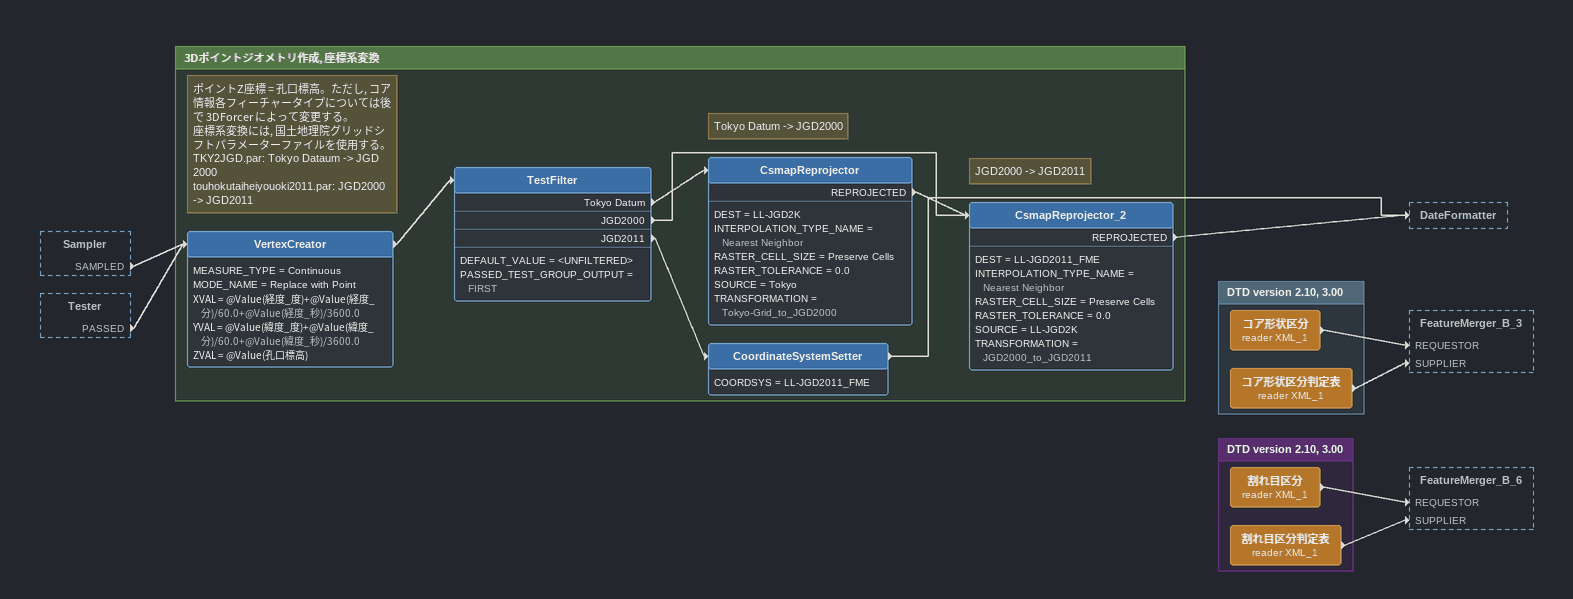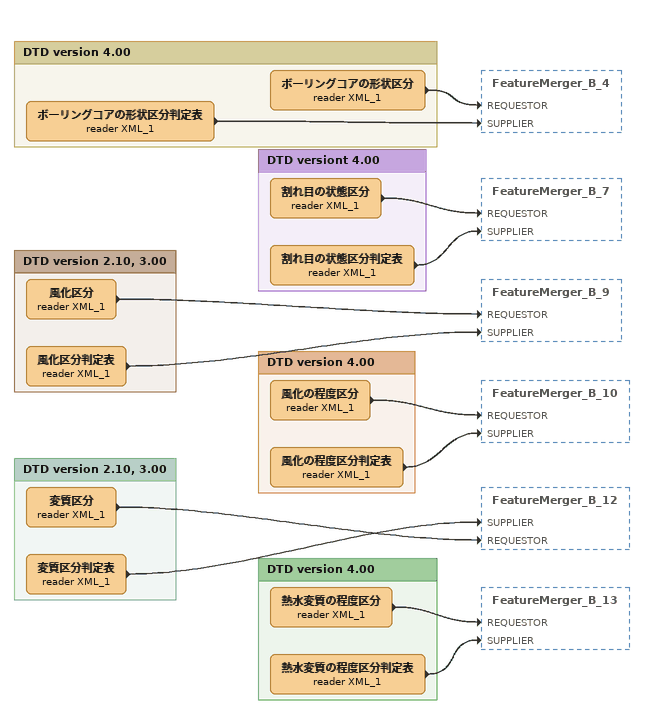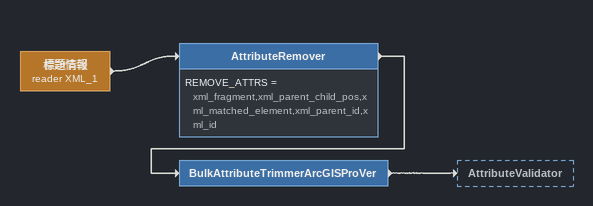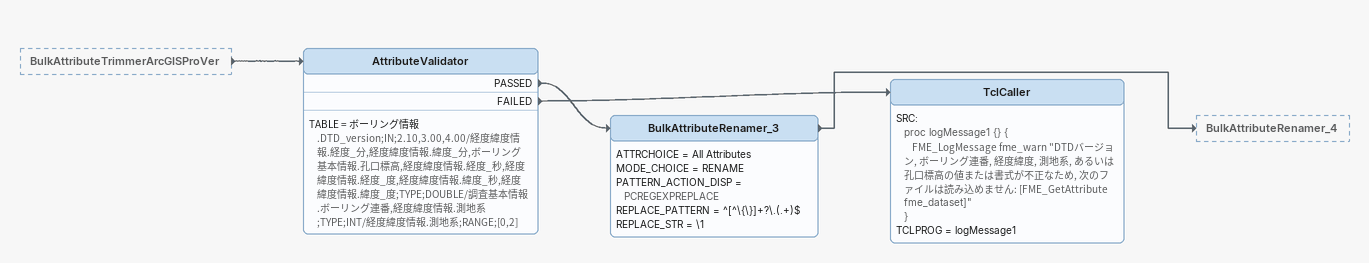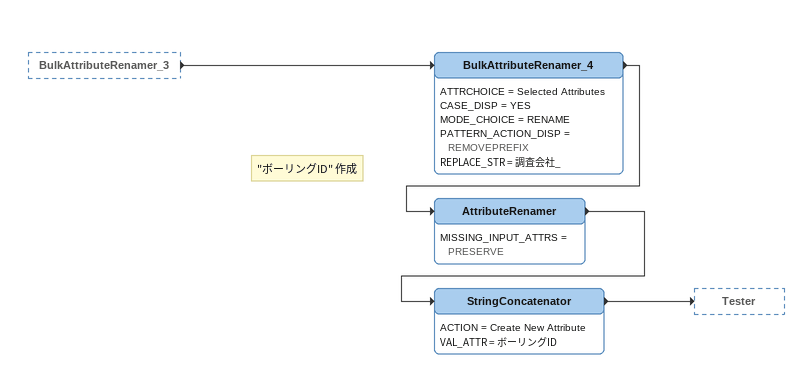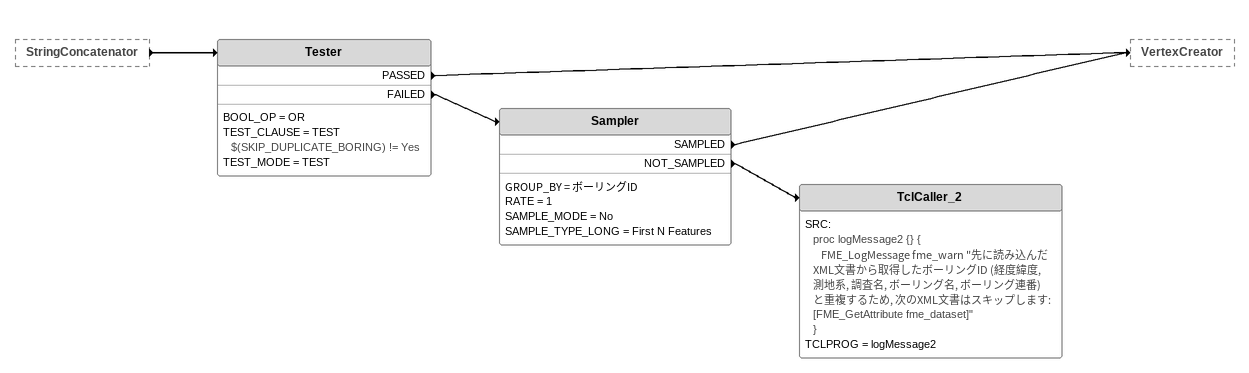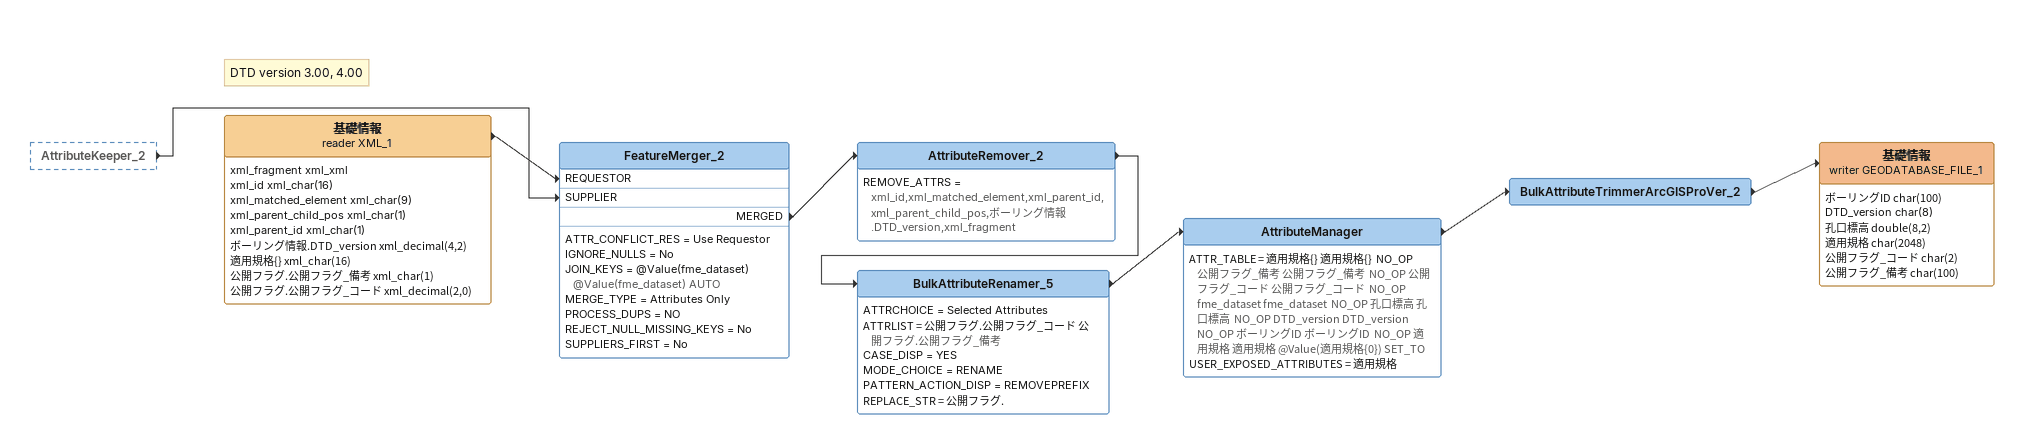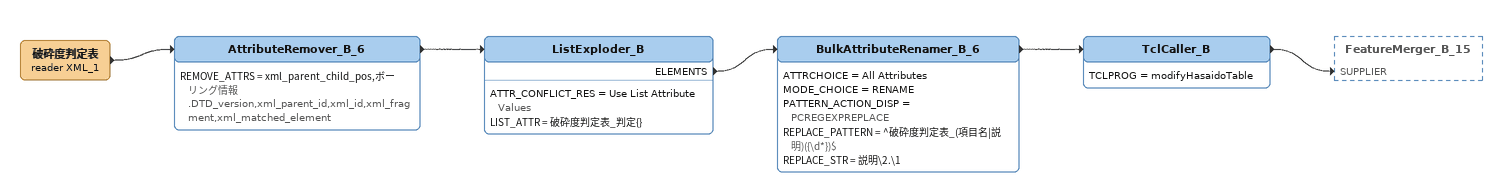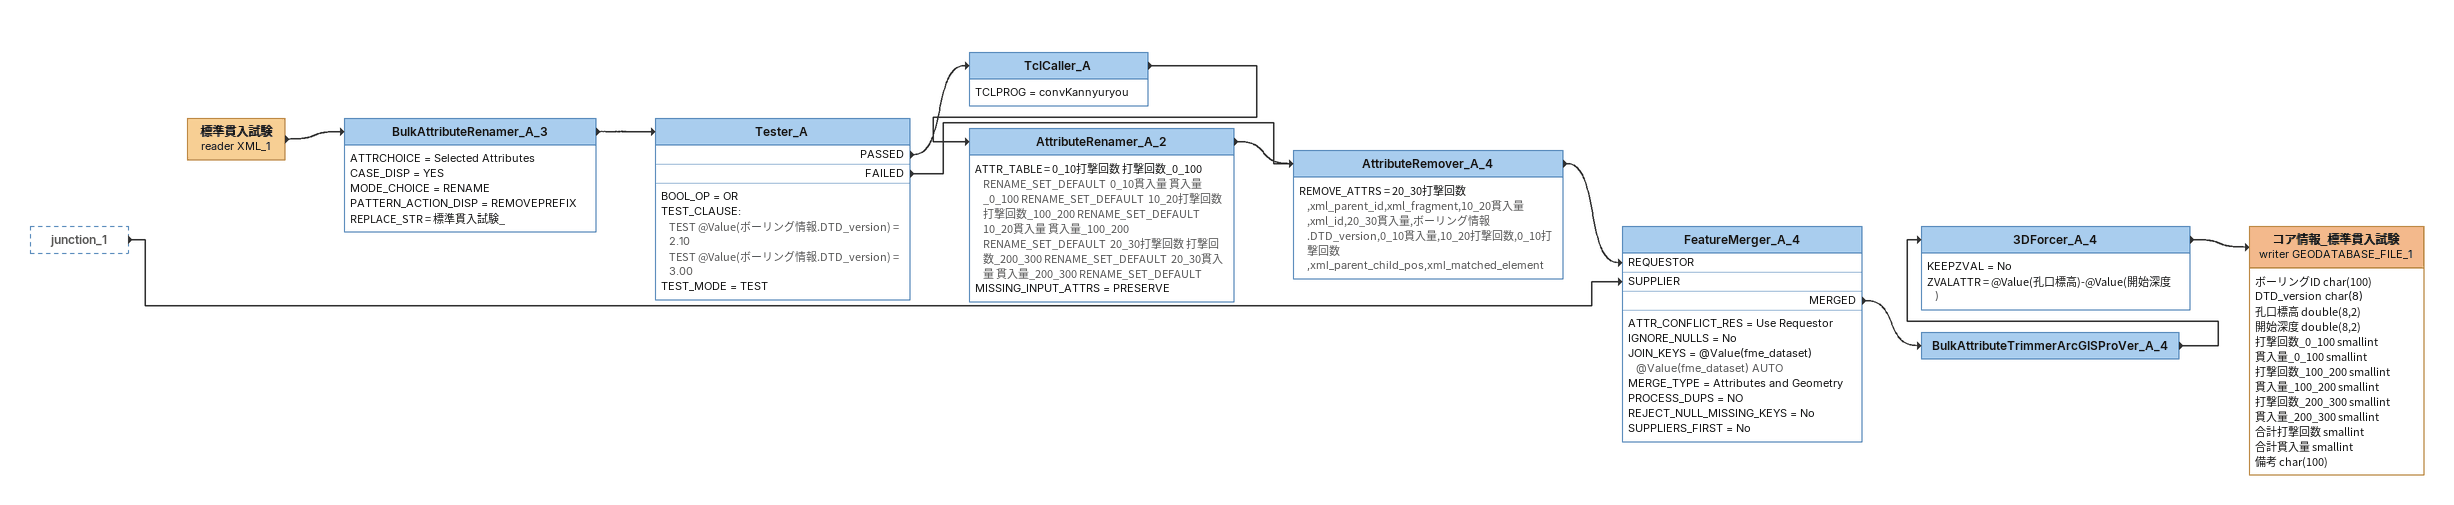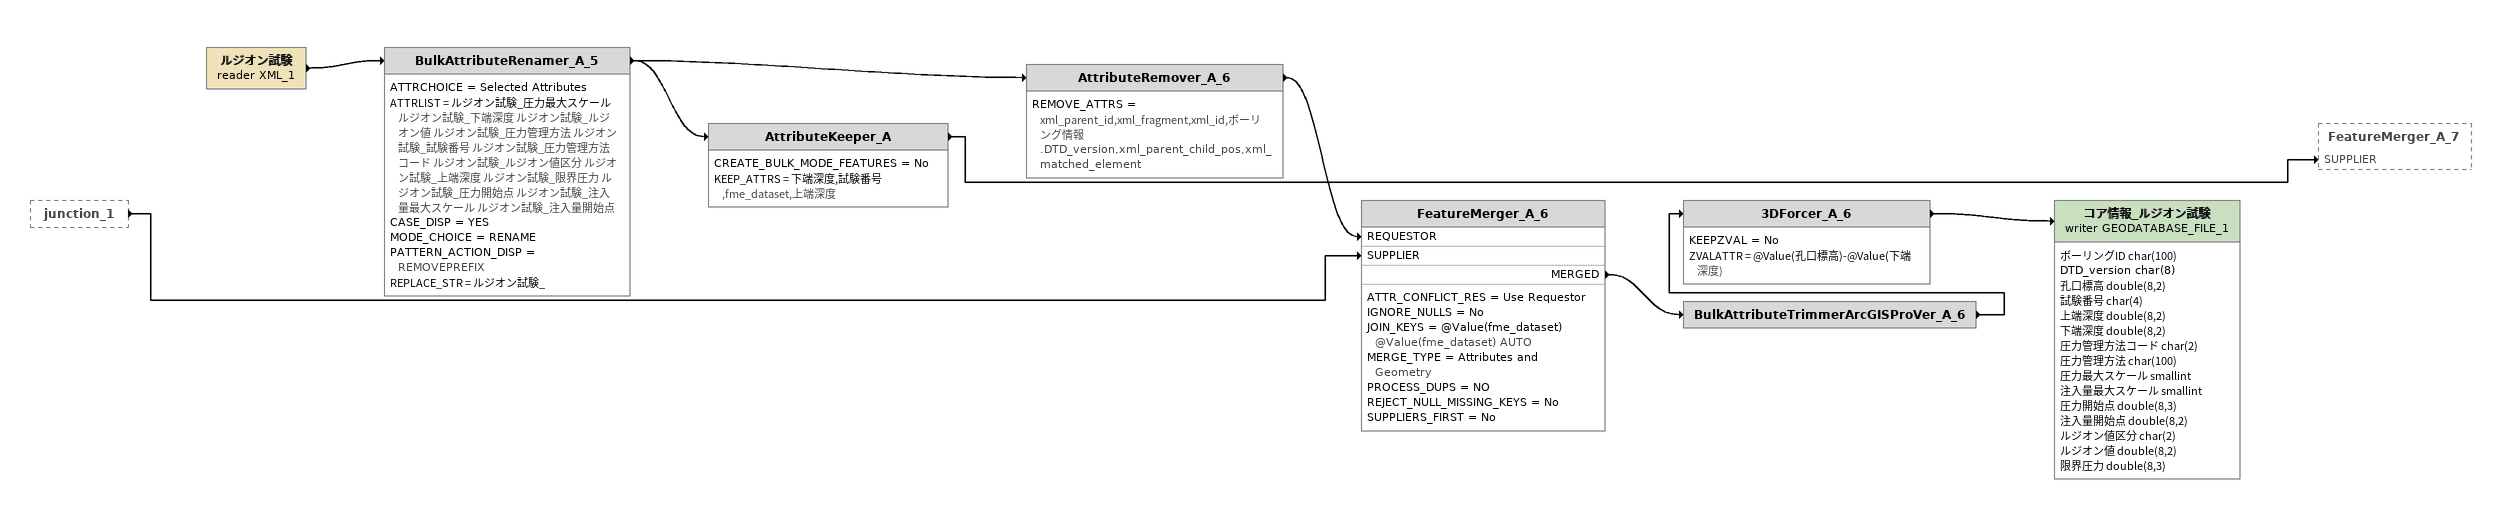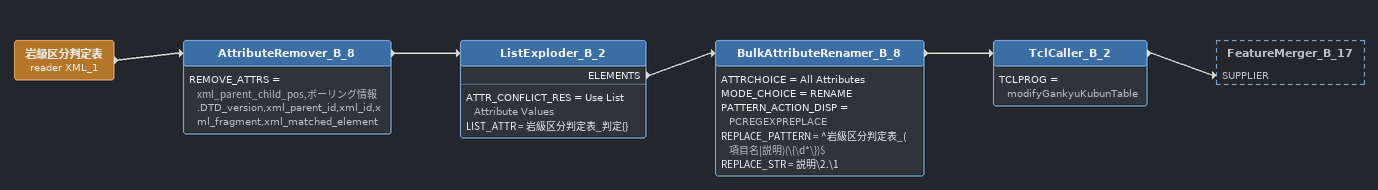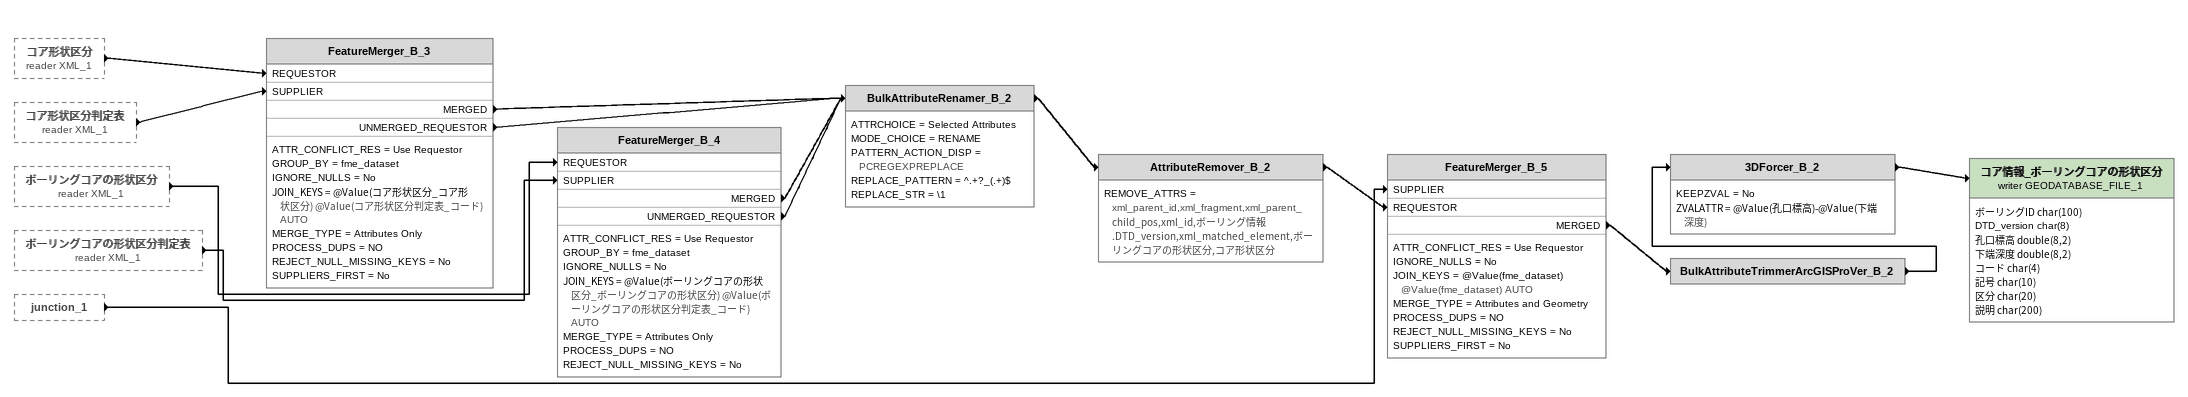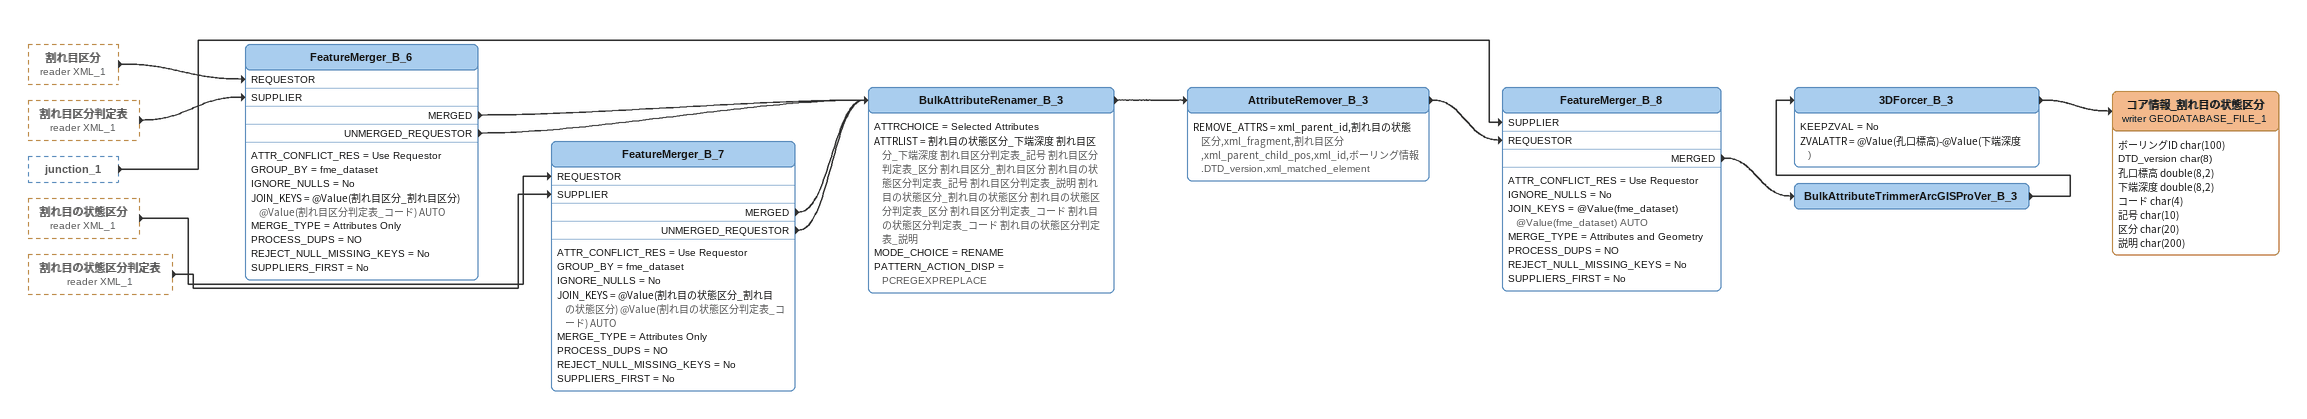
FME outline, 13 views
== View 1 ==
Sampler [outside]
    SAMPLED -> VertexCreator
Tester [outside]
    PASSED -> VertexCreator

Bookmark: 3Dポイントジオメトリ作成, 座標系変換
Note: ポイントZ座標 = 孔口標高。ただし, コア情報各フィーチャータイプについては後で 3DForcer によって変更する。 / 座標系変換には, 国土地理院グリッドシフトパラメーターファイルを使用する。 / TKY2JGD.par: Tokyo Dataum -> JGD 2000 / touhokutaiheiyouoki2011.par: JGD2000 -> JGD2011
VertexCreator
    MEASURE_TYPE = Continuous
    MODE_NAME = Replace with Point
    XVAL = @Value(経度_度)+@Value(経度_分)/60.0+@Value(経度_秒)/3600.0
    YVAL = @Value(緯度_度)+@Value(緯度_分)/60.0+@Value(緯度_秒)/3600.0
    ZVAL = @Value(孔口標高)
    -> TestFilter
TestFilter
    DEFAULT_VALUE = <UNFILTERED>
    PASSED_TEST_GROUP_OUTPUT = FIRST
    Tokyo Datum -> CsmapReprojector
    JGD2000 -> CsmapReprojector_2
    JGD2011 -> CoordinateSystemSetter
Note: Tokyo Datum -> JGD2000
CsmapReprojector
    DEST = LL-JGD2K
    INTERPOLATION_TYPE_NAME = Nearest Neighbor
    RASTER_CELL_SIZE = Preserve Cells
    RASTER_TOLERANCE = 0.0
    SOURCE = Tokyo
    TRANSFORMATION = Tokyo-Grid_to_JGD2000
    REPROJECTED -> CsmapReprojector_2
Note: JGD2000 -> JGD2011
CsmapReprojector_2
    DEST = LL-JGD2011_FME
    INTERPOLATION_TYPE_NAME = Nearest Neighbor
    RASTER_CELL_SIZE = Preserve Cells
    RASTER_TOLERANCE = 0.0
    SOURCE = LL-JGD2K
    TRANSFORMATION = JGD2000_to_JGD2011
    REPROJECTED -> DateFormatter
CoordinateSystemSetter
    COORDSYS = LL-JGD2011_FME
    -> DateFormatter

Bookmark: DTD version 2.10, 3.00
コア形状区分 (reader XML_1)
    -> FeatureMerger_B_3 [REQUESTOR]
コア形状区分判定表 (reader XML_1)
    -> FeatureMerger_B_3 [SUPPLIER]

Bookmark: DTD version 2.10, 3.00
割れ目区分 (reader XML_1)
    -> FeatureMerger_B_6 [REQUESTOR]
割れ目区分判定表 (reader XML_1)
    -> FeatureMerger_B_6 [SUPPLIER]

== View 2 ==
Bookmark: DTD version 2.10, 3.00
風化区分 (reader XML_1)
    -> FeatureMerger_B_9 [REQUESTOR]
風化区分判定表 (reader XML_1)
    -> FeatureMerger_B_9 [SUPPLIER]

Bookmark: DTD version 2.10, 3.00
変質区分 (reader XML_1)
    -> FeatureMerger_B_12 [REQUESTOR]
変質区分判定表 (reader XML_1)
    -> FeatureMerger_B_12 [SUPPLIER]

Bookmark: DTD version 4.00
ボーリングコアの形状区分判定表 (reader XML_1)
    -> FeatureMerger_B_4 [SUPPLIER]
ボーリングコアの形状区分 (reader XML_1)
    -> FeatureMerger_B_4 [REQUESTOR]

Bookmark: DTD versiont 4.00
割れ目の状態区分判定表 (reader XML_1)
    -> FeatureMerger_B_7 [SUPPLIER]
割れ目の状態区分 (reader XML_1)
    -> FeatureMerger_B_7 [REQUESTOR]

Bookmark: DTD version 4.00
風化の程度区分判定表 (reader XML_1)
    -> FeatureMerger_B_10 [SUPPLIER]
風化の程度区分 (reader XML_1)
    -> FeatureMerger_B_10 [REQUESTOR]

Bookmark: DTD version 4.00
熱水変質の程度区分判定表 (reader XML_1)
    -> FeatureMerger_B_13 [SUPPLIER]
熱水変質の程度区分 (reader XML_1)
    -> FeatureMerger_B_13 [REQUESTOR]

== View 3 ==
標題情報 (reader XML_1)
    -> AttributeRemover
AttributeRemover
    REMOVE_ATTRS = xml_fragment,xml_parent_child_pos,xml_matched_element,xml_parent_id,xml_id
    -> BulkAttributeTrimmerArcGISProVer
BulkAttributeTrimmerArcGISProVer
    -> AttributeValidator

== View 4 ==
BulkAttributeTrimmerArcGISProVer [outside]
    -> AttributeValidator
AttributeValidator
    TABLE = ボーリング情報.DTD_version;IN;2.10,3.00,4.00/経度緯度情報.経度_分,経度緯度情報.緯度_分,ボーリング基本情報.孔口標高,経度緯度情報.経度_秒,経度緯度情報.経度_度,経度緯度情報.緯度_秒,経度緯度情報.緯度_度;TYPE;DOUBLE/調査基本情報.ボーリング連番,経度緯度情報.測地系;TYPE;INT/経度緯度情報.測地系;RANGE;[0,2]
    PASSED -> BulkAttributeRenamer_3
    FAILED -> TclCaller
TclCaller
    SRC:
      proc logMessage1 {} {
          FME_LogMessage fme_warn "DTDバージョン, ボーリング連番, 経度緯度, 測地系, あるいは孔口標高の値または書式が不正なため, 次のファイルは読み込めません: [FME_GetAttribute fme_dataset]"
      }
    TCLPROG = logMessage1
BulkAttributeRenamer_3
    ATTRCHOICE = All Attributes
    MODE_CHOICE = RENAME
    PATTERN_ACTION_DISP = PCREGEXPREPLACE
    REPLACE_PATTERN = ^[^\{\}]+?\.(.+)$
    REPLACE_STR = \1
    -> BulkAttributeRenamer_4

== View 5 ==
BulkAttributeRenamer_3 [outside]
    -> BulkAttributeRenamer_4
BulkAttributeRenamer_4
    ATTRCHOICE = Selected Attributes
    CASE_DISP = YES
    MODE_CHOICE = RENAME
    PATTERN_ACTION_DISP = REMOVEPREFIX
    REPLACE_STR = 調査会社_
    -> AttributeRenamer
AttributeRenamer
    MISSING_INPUT_ATTRS = PRESERVE
    -> StringConcatenator
Note: "ボーリングID" 作成
StringConcatenator
    ACTION = Create New Attribute
    VAL_ATTR = ボーリングID
    -> Tester

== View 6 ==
StringConcatenator [outside]
    -> Tester
Tester
    BOOL_OP = OR
    TEST_CLAUSE = TEST $(SKIP_DUPLICATE_BORING) != Yes
    TEST_MODE = TEST
    PASSED -> VertexCreator
    FAILED -> Sampler
Sampler
    GROUP_BY = ボーリングID
    RATE = 1
    SAMPLE_MODE = No
    SAMPLE_TYPE_LONG = First N Features
    SAMPLED -> VertexCreator
    NOT_SAMPLED -> TclCaller_2
TclCaller_2
    SRC:
      proc logMessage2 {} {
          FME_LogMessage fme_warn "先に読み込んだXML文書から取得したボーリングID (経度緯度, 測地系, 調査名, ボーリング名, ボーリング連番) と重複するため, 次のXML文書はスキップします: [FME_GetAttribute fme_dataset]"
      }
    TCLPROG = logMessage2

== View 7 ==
AttributeKeeper_2 [outside]
    -> FeatureMerger_2 [SUPPLIER]
Note: DTD version 3.00, 4.00
基礎情報 (reader XML_1)
    attributes: xml_fragment xml_xml, xml_id xml_char(16), xml_matched_element xml_char(9), xml_parent_child_pos xml_char(1), xml_parent_id xml_char(1), ボーリング情報.DTD_version xml_decimal(4,2), 適用規格{} xml_char(16), 公開フラグ.公開フラグ_備考 xml_char(1), 公開フラグ.公開フラグ_コード xml_decimal(2,0)
    -> FeatureMerger_2 [REQUESTOR]
FeatureMerger_2
    ATTR_CONFLICT_RES = Use Requestor
    IGNORE_NULLS = No
    JOIN_KEYS = @Value(fme_dataset) @Value(fme_dataset) AUTO
    MERGE_TYPE = Attributes Only
    PROCESS_DUPS = NO
    REJECT_NULL_MISSING_KEYS = No
    SUPPLIERS_FIRST = No
    MERGED -> AttributeRemover_2
AttributeRemover_2
    REMOVE_ATTRS = xml_id,xml_matched_element,xml_parent_id,xml_parent_child_pos,ボーリング情報.DTD_version,xml_fragment
    -> BulkAttributeRenamer_5
BulkAttributeRenamer_5
    ATTRCHOICE = Selected Attributes
    ATTRLIST = 公開フラグ.公開フラグ_コード 公開フラグ.公開フラグ_備考
    CASE_DISP = YES
    MODE_CHOICE = RENAME
    PATTERN_ACTION_DISP = REMOVEPREFIX
    REPLACE_STR = 公開フラグ.
    -> AttributeManager
AttributeManager
    ATTR_TABLE = 適用規格{} 適用規格{}  NO_OP 公開フラグ_備考 公開フラグ_備考  NO_OP 公開フラグ_コード 公開フラグ_コード  NO_OP fme_dataset fme_dataset  NO_OP 孔口標高 孔口標高  NO_OP DTD_version DTD_version  NO_OP ボーリングID ボーリングID  NO_OP 適用規格 適用規格 @Value(適用規格{0}) SET_TO
    USER_EXPOSED_ATTRIBUTES = 適用規格
    -> BulkAttributeTrimmerArcGISProVer_2
BulkAttributeTrimmerArcGISProVer_2
    -> 基礎情報 (writer GEODATABASE_FILE_1)
基礎情報 (writer GEODATABASE_FILE_1)
    attributes: ボーリングID char(100), DTD_version char(8), 孔口標高 double(8,2), 適用規格 char(2048), 公開フラグ_コード char(2), 公開フラグ_備考 char(100)

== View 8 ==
破砕度判定表 (reader XML_1)
    -> AttributeRemover_B_6
AttributeRemover_B_6
    REMOVE_ATTRS = xml_parent_child_pos,ボーリング情報.DTD_version,xml_parent_id,xml_id,xml_fragment,xml_matched_element
    -> ListExploder_B
ListExploder_B
    ATTR_CONFLICT_RES = Use List Attribute Values
    LIST_ATTR = 破砕度判定表_判定{}
    ELEMENTS -> BulkAttributeRenamer_B_6
BulkAttributeRenamer_B_6
    ATTRCHOICE = All Attributes
    MODE_CHOICE = RENAME
    PATTERN_ACTION_DISP = PCREGEXPREPLACE
    REPLACE_PATTERN = ^破砕度判定表_(項目名|説明)({\d*})$
    REPLACE_STR = 説明\2.\1
    -> TclCaller_B
TclCaller_B
    TCLPROG = modifyHasaidoTable
    -> FeatureMerger_B_15 [SUPPLIER]

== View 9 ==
junction_1 [outside]
    -> FeatureMerger_A_4 [SUPPLIER]
標準貫入試験 (reader XML_1)
    -> BulkAttributeRenamer_A_3
BulkAttributeRenamer_A_3
    ATTRCHOICE = Selected Attributes
    CASE_DISP = YES
    MODE_CHOICE = RENAME
    PATTERN_ACTION_DISP = REMOVEPREFIX
    REPLACE_STR = 標準貫入試験_
    -> Tester_A
Tester_A
    BOOL_OP = OR
    TEST_CLAUSE:
      TEST @Value(ボーリング情報.DTD_version) = 2.10
      TEST @Value(ボーリング情報.DTD_version) = 3.00
    TEST_MODE = TEST
    PASSED -> TclCaller_A
    FAILED -> AttributeRemover_A_4
TclCaller_A
    TCLPROG = convKannyuryou
    -> AttributeRenamer_A_2
AttributeRenamer_A_2
    ATTR_TABLE = 0_10打撃回数 打撃回数_0_100 RENAME_SET_DEFAULT  0_10貫入量 貫入量_0_100 RENAME_SET_DEFAULT  10_20打撃回数 打撃回数_100_200 RENAME_SET_DEFAULT  10_20貫入量 貫入量_100_200 RENAME_SET_DEFAULT  20_30打撃回数 打撃回数_200_300 RENAME_SET_DEFAULT  20_30貫入量 貫入量_200_300 RENAME_SET_DEFAULT
    MISSING_INPUT_ATTRS = PRESERVE
    -> AttributeRemover_A_4
AttributeRemover_A_4
    REMOVE_ATTRS = 20_30打撃回数,xml_parent_id,xml_fragment,10_20貫入量,xml_id,20_30貫入量,ボーリング情報.DTD_version,0_10貫入量,10_20打撃回数,0_10打撃回数,xml_parent_child_pos,xml_matched_element
    -> FeatureMerger_A_4 [REQUESTOR]
FeatureMerger_A_4
    ATTR_CONFLICT_RES = Use Requestor
    IGNORE_NULLS = No
    JOIN_KEYS = @Value(fme_dataset) @Value(fme_dataset) AUTO
    MERGE_TYPE = Attributes and Geometry
    PROCESS_DUPS = NO
    REJECT_NULL_MISSING_KEYS = No
    SUPPLIERS_FIRST = No
    MERGED -> BulkAttributeTrimmerArcGISProVer_A_4
BulkAttributeTrimmerArcGISProVer_A_4
    -> 3DForcer_A_4
3DForcer_A_4
    KEEPZVAL = No
    ZVALATTR = @Value(孔口標高)-@Value(開始深度)
    -> コア情報_標準貫入試験 (writer GEODATABASE_FILE_1)
コア情報_標準貫入試験 (writer GEODATABASE_FILE_1)
    attributes: ボーリングID char(100), DTD_version char(8), 孔口標高 double(8,2), 開始深度 double(8,2), 打撃回数_0_100 smallint, 貫入量_0_100 smallint, 打撃回数_100_200 smallint, 貫入量_100_200 smallint, 打撃回数_200_300 smallint, 貫入量_200_300 smallint, 合計打撃回数 smallint, 合計貫入量 smallint, 備考 char(100)

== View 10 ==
junction_1 [outside]
    -> FeatureMerger_A_6 [SUPPLIER]
ルジオン試験 (reader XML_1)
    -> BulkAttributeRenamer_A_5
BulkAttributeRenamer_A_5
    ATTRCHOICE = Selected Attributes
    ATTRLIST = ルジオン試験_圧力最大スケール ルジオン試験_下端深度 ルジオン試験_ルジオン値 ルジオン試験_圧力管理方法 ルジオン試験_試験番号 ルジオン試験_圧力管理方法コード ルジオン試験_ルジオン値区分 ルジオン試験_上端深度 ルジオン試験_限界圧力 ルジオン試験_圧力開始点 ルジオン試験_注入量最大スケール ルジオン試験_注入量開始点
    CASE_DISP = YES
    MODE_CHOICE = RENAME
    PATTERN_ACTION_DISP = REMOVEPREFIX
    REPLACE_STR = ルジオン試験_
    -> AttributeKeeper_A
    -> AttributeRemover_A_6
AttributeRemover_A_6
    REMOVE_ATTRS = xml_parent_id,xml_fragment,xml_id,ボーリング情報.DTD_version,xml_parent_child_pos,xml_matched_element
    -> FeatureMerger_A_6 [REQUESTOR]
FeatureMerger_A_6
    ATTR_CONFLICT_RES = Use Requestor
    IGNORE_NULLS = No
    JOIN_KEYS = @Value(fme_dataset) @Value(fme_dataset) AUTO
    MERGE_TYPE = Attributes and Geometry
    PROCESS_DUPS = NO
    REJECT_NULL_MISSING_KEYS = No
    SUPPLIERS_FIRST = No
    MERGED -> BulkAttributeTrimmerArcGISProVer_A_6
BulkAttributeTrimmerArcGISProVer_A_6
    -> 3DForcer_A_6
3DForcer_A_6
    KEEPZVAL = No
    ZVALATTR = @Value(孔口標高)-@Value(下端深度)
    -> コア情報_ルジオン試験 (writer GEODATABASE_FILE_1)
コア情報_ルジオン試験 (writer GEODATABASE_FILE_1)
    attributes: ボーリングID char(100), DTD_version char(8), 孔口標高 double(8,2), 試験番号 char(4), 上端深度 double(8,2), 下端深度 double(8,2), 圧力管理方法コード char(2), 圧力管理方法 char(100), 圧力最大スケール smallint, 注入量最大スケール smallint, 圧力開始点 double(8,3), 注入量開始点 double(8,2), ルジオン値区分 char(2), ルジオン値 double(8,2), 限界圧力 double(8,3)
AttributeKeeper_A
    CREATE_BULK_MODE_FEATURES = No
    KEEP_ATTRS = 下端深度,試験番号,fme_dataset,上端深度
    -> FeatureMerger_A_7 [SUPPLIER]

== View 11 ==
岩級区分判定表 (reader XML_1)
    -> AttributeRemover_B_8
AttributeRemover_B_8
    REMOVE_ATTRS = xml_parent_child_pos,ボーリング情報.DTD_version,xml_parent_id,xml_id,xml_fragment,xml_matched_element
    -> ListExploder_B_2
ListExploder_B_2
    ATTR_CONFLICT_RES = Use List Attribute Values
    LIST_ATTR = 岩級区分判定表_判定{}
    ELEMENTS -> BulkAttributeRenamer_B_8
BulkAttributeRenamer_B_8
    ATTRCHOICE = All Attributes
    MODE_CHOICE = RENAME
    PATTERN_ACTION_DISP = PCREGEXPREPLACE
    REPLACE_PATTERN = ^岩級区分判定表_(項目名|説明)(\{\d*\})$
    REPLACE_STR = 説明\2.\1
    -> TclCaller_B_2
TclCaller_B_2
    TCLPROG = modifyGankyuKubunTable
    -> FeatureMerger_B_17 [SUPPLIER]

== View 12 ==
コア形状区分 (reader XML_1) [outside]
    -> FeatureMerger_B_3 [REQUESTOR]
コア形状区分判定表 (reader XML_1) [outside]
    -> FeatureMerger_B_3 [SUPPLIER]
ボーリングコアの形状区分 (reader XML_1) [outside]
    -> FeatureMerger_B_4 [REQUESTOR]
ボーリングコアの形状区分判定表 (reader XML_1) [outside]
    -> FeatureMerger_B_4 [SUPPLIER]
junction_1 [outside]
    -> FeatureMerger_B_5 [SUPPLIER]
FeatureMerger_B_3
    ATTR_CONFLICT_RES = Use Requestor
    GROUP_BY = fme_dataset
    IGNORE_NULLS = No
    JOIN_KEYS = @Value(コア形状区分_コア形状区分) @Value(コア形状区分判定表_コード) AUTO
    MERGE_TYPE = Attributes Only
    PROCESS_DUPS = NO
    REJECT_NULL_MISSING_KEYS = No
    SUPPLIERS_FIRST = No
    MERGED -> BulkAttributeRenamer_B_2
    UNMERGED_REQUESTOR -> BulkAttributeRenamer_B_2
FeatureMerger_B_4
    ATTR_CONFLICT_RES = Use Requestor
    GROUP_BY = fme_dataset
    IGNORE_NULLS = No
    JOIN_KEYS = @Value(ボーリングコアの形状区分_ボーリングコアの形状区分) @Value(ボーリングコアの形状区分判定表_コード) AUTO
    MERGE_TYPE = Attributes Only
    PROCESS_DUPS = NO
    REJECT_NULL_MISSING_KEYS = No
    MERGED -> BulkAttributeRenamer_B_2
    UNMERGED_REQUESTOR -> BulkAttributeRenamer_B_2
BulkAttributeRenamer_B_2
    ATTRCHOICE = Selected Attributes
    MODE_CHOICE = RENAME
    PATTERN_ACTION_DISP = PCREGEXPREPLACE
    REPLACE_PATTERN = ^.+?_(.+)$
    REPLACE_STR = \1
    -> AttributeRemover_B_2
AttributeRemover_B_2
    REMOVE_ATTRS = xml_parent_id,xml_fragment,xml_parent_child_pos,xml_id,ボーリング情報.DTD_version,xml_matched_element,ボーリングコアの形状区分,コア形状区分
    -> FeatureMerger_B_5 [REQUESTOR]
FeatureMerger_B_5
    ATTR_CONFLICT_RES = Use Requestor
    IGNORE_NULLS = No
    JOIN_KEYS = @Value(fme_dataset) @Value(fme_dataset) AUTO
    MERGE_TYPE = Attributes and Geometry
    PROCESS_DUPS = NO
    REJECT_NULL_MISSING_KEYS = No
    SUPPLIERS_FIRST = No
    MERGED -> BulkAttributeTrimmerArcGISProVer_B_2
BulkAttributeTrimmerArcGISProVer_B_2
    -> 3DForcer_B_2
3DForcer_B_2
    KEEPZVAL = No
    ZVALATTR = @Value(孔口標高)-@Value(下端深度)
    -> コア情報_ボーリングコアの形状区分 (writer GEODATABASE_FILE_1)
コア情報_ボーリングコアの形状区分 (writer GEODATABASE_FILE_1)
    attributes: ボーリングID char(100), DTD_version char(8), 孔口標高 double(8,2), 下端深度 double(8,2), コード char(4), 記号 char(10), 区分 char(20), 説明 char(200)

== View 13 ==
割れ目区分 (reader XML_1) [outside]
    -> FeatureMerger_B_6 [REQUESTOR]
割れ目区分判定表 (reader XML_1) [outside]
    -> FeatureMerger_B_6 [SUPPLIER]
junction_1 [outside]
    -> FeatureMerger_B_8 [SUPPLIER]
割れ目の状態区分 (reader XML_1) [outside]
    -> FeatureMerger_B_7 [REQUESTOR]
割れ目の状態区分判定表 (reader XML_1) [outside]
    -> FeatureMerger_B_7 [SUPPLIER]
FeatureMerger_B_6
    ATTR_CONFLICT_RES = Use Requestor
    GROUP_BY = fme_dataset
    IGNORE_NULLS = No
    JOIN_KEYS = @Value(割れ目区分_割れ目区分) @Value(割れ目区分判定表_コード) AUTO
    MERGE_TYPE = Attributes Only
    PROCESS_DUPS = NO
    REJECT_NULL_MISSING_KEYS = No
    SUPPLIERS_FIRST = No
    MERGED -> BulkAttributeRenamer_B_3
    UNMERGED_REQUESTOR -> BulkAttributeRenamer_B_3
FeatureMerger_B_7
    ATTR_CONFLICT_RES = Use Requestor
    GROUP_BY = fme_dataset
    IGNORE_NULLS = No
    JOIN_KEYS = @Value(割れ目の状態区分_割れ目の状態区分) @Value(割れ目の状態区分判定表_コード) AUTO
    MERGE_TYPE = Attributes Only
    PROCESS_DUPS = NO
    REJECT_NULL_MISSING_KEYS = No
    SUPPLIERS_FIRST = No
    MERGED -> BulkAttributeRenamer_B_3
    UNMERGED_REQUESTOR -> BulkAttributeRenamer_B_3
BulkAttributeRenamer_B_3
    ATTRCHOICE = Selected Attributes
    ATTRLIST = 割れ目の状態区分_下端深度 割れ目区分_下端深度 割れ目区分判定表_記号 割れ目区分判定表_区分 割れ目区分_割れ目区分 割れ目の状態区分判定表_記号 割れ目区分判定表_説明 割れ目の状態区分_割れ目の状態区分 割れ目の状態区分判定表_区分 割れ目区分判定表_コード 割れ目の状態区分判定表_コード 割れ目の状態区分判定表_説明
    MODE_CHOICE = RENAME
    PATTERN_ACTION_DISP = PCREGEXPREPLACE
    -> AttributeRemover_B_3
AttributeRemover_B_3
    REMOVE_ATTRS = xml_parent_id,割れ目の状態区分,xml_fragment,割れ目区分,xml_parent_child_pos,xml_id,ボーリング情報.DTD_version,xml_matched_element
    -> FeatureMerger_B_8 [REQUESTOR]
FeatureMerger_B_8
    ATTR_CONFLICT_RES = Use Requestor
    IGNORE_NULLS = No
    JOIN_KEYS = @Value(fme_dataset) @Value(fme_dataset) AUTO
    MERGE_TYPE = Attributes and Geometry
    PROCESS_DUPS = NO
    REJECT_NULL_MISSING_KEYS = No
    SUPPLIERS_FIRST = No
    MERGED -> BulkAttributeTrimmerArcGISProVer_B_3
BulkAttributeTrimmerArcGISProVer_B_3
    -> 3DForcer_B_3
3DForcer_B_3
    KEEPZVAL = No
    ZVALATTR = @Value(孔口標高)-@Value(下端深度)
    -> コア情報_割れ目の状態区分 (writer GEODATABASE_FILE_1)
コア情報_割れ目の状態区分 (writer GEODATABASE_FILE_1)
    attributes: ボーリングID char(100), DTD_version char(8), 孔口標高 double(8,2), 下端深度 double(8,2), コード char(4), 記号 char(10), 区分 char(20), 説明 char(200)
